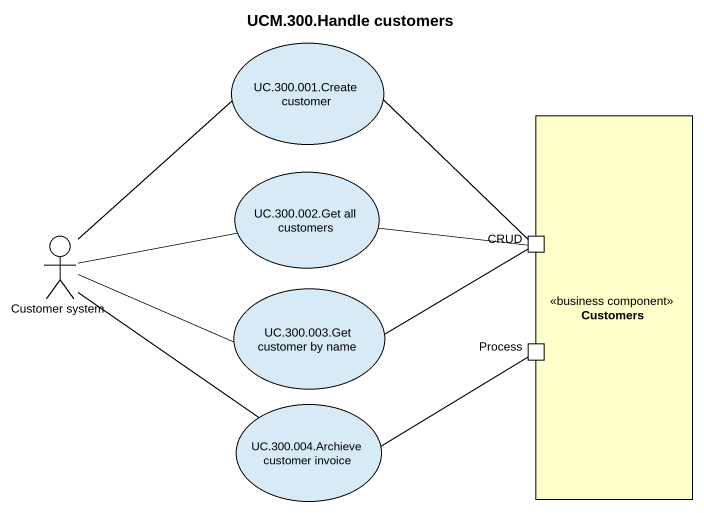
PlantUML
@startuml
title UCM.300.Handle customers
usecase "UC.300.001.Create customer" as UC_300_001_Create_customer
rectangle Customers <<business component>> {
  port CRUD
  port "Process" as Process_
}
usecase "UC.300.002.Get all customers" as UC_300_002_Get_all_customers
actor "Customer system" as Customer_system
usecase "UC.300.003.Get customer by name" as UC_300_003_Get_customer_by
usecase "UC.300.004.Archieve customer invoice" as UC_300_004_Archieve
UC_300_001_Create_customer -- CRUD
UC_300_002_Get_all_customers -right- CRUD
Customer_system -up- UC_300_001_Create_customer
Customer_system -right- UC_300_002_Get_all_customers
Customer_system -right- UC_300_003_Get_customer_by
Customer_system -- UC_300_004_Archieve
UC_300_003_Get_customer_by -right- CRUD
UC_300_004_Archieve -right- Process_
@enduml
